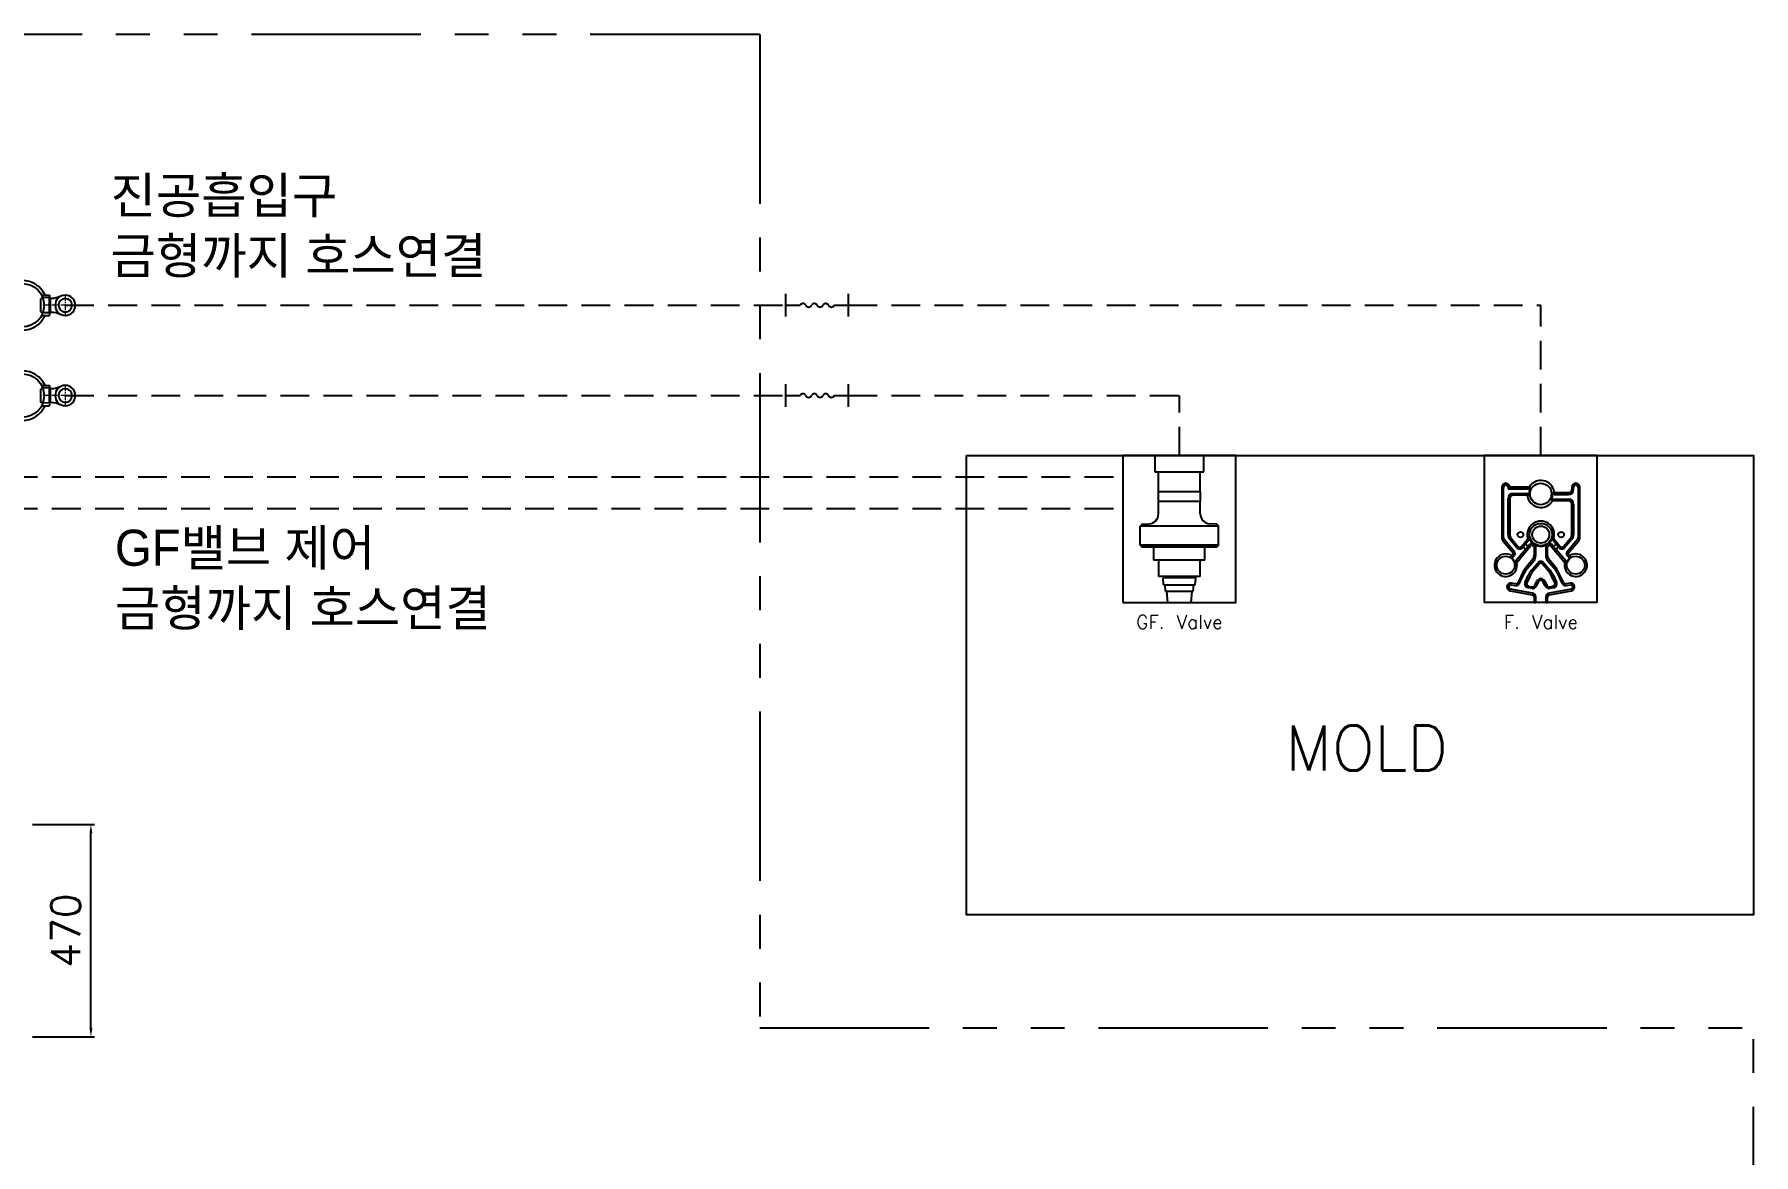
# Model space of a CAD drawing. Header units: millimetres. Extents: x 92843 to 114843, y 2721 to 9158.
# Drawn here: x 96037 to 99843, y 6677 to 9158 of the extents above; entities that cross this region are included whole.
import ezdxf
from ezdxf.enums import TextEntityAlignment as Align

# ---------------------------------------------------------------- set-up
doc = ezdxf.new("R2010")
doc.units = ezdxf.units.MM
doc.header["$LTSCALE"] = 10
for name, pattern in [('CENTER', [2, 1.25, -0.25, 0.25, -0.25]), ('DASHED2', [9.525, 6.35, -3.175]), ('PHANTOM', [2.5, 1.25, -0.25, 0.25, -0.25, 0.25, -0.25])]:
    doc.linetypes.add(name, pattern=pattern)
doc.layers.add('CENTER', color=1, linetype='Continuous', lineweight=13)
doc.layers.add('DIM', color=1, linetype='Continuous', lineweight=13)
doc.layers.add('Layer2', color=7, linetype='Continuous')
doc.styles.get("Standard").update_dxf_attribs({"font": 'txt.shx'})
doc.dimstyles.new('STANDARD$0', dxfattribs={"dimscale": 10, "dimtxt": 2.5, "dimasz": 2.5, "dimexe": 1, "dimexo": 1, "dimgap": 1, "dimtad": 1, "dimtoh": 1, "dimdec": 0, "dimzin": 0, "dimdsep": 46, "dimtxsty": 'Standard', "dimcen": 2.5, "dimclrd": 4, "dimclre": 4, "dimclrt": 4, "dimadec": 0, "dimazin": 0, "dimtfac": 1, "dimtdec": 4, "dimtofl": 0, "dimtmove": 2, "dimatfit": 3, "dimfxl": 1, "dimtolj": 1, "dimtzin": 0, "dimarcsym": 0})

# ---------------------------------------------------------------- blocks, each defined once
blk = doc.blocks.new('A$C37C211A4')
at = {"linetype": 'Continuous', "ltscale": 2}
for p, q in [((-22.5, 60), (22.5, 60)), ((-22.5, 42.4), (-22.5, 60)), ((22.5, 42.4), (22.5, 60)), ((-22.5, -42.4), (-22.5, -60)), ((-22.5, -60), (22.5, -60)), ((22.5, -42.4), (22.5, -60))]:
    blk.add_line(p, q, dxfattribs=at)
blk.add_circle((0, 0), 48, dxfattribs=at)
for start, end in [(114.1477, 245.8523), (294.1477, 65.8523)]:
    blk.add_arc((0, 0), 55, start, end, dxfattribs=at)
blk = doc.blocks.new('A$C5AED470C')
at = {"color": 7, "linetype": 'Continuous'}
for p, q in [((-14.9, -33), (-16.9, -35)), ((-16.9, -35), (-16.4, -52)), ((-14.9, -33), (14.9, -33)), ((14.9, -31.5), (14.9, -33)), ((14.9, -33), (16.9, -35)), ((16.9, -35), (16.4, -52)), ((-16.4, -52), (-14.2, -54)), ((-14.2, -54), (14.2, -54)), ((16.4, -52), (14.2, -54))]:
    blk.add_line(p, q, dxfattribs=at)
at = {"linetype": 'Continuous', "ltscale": 2}
blk.add_line((-16.9, -35), (16.9, -35), dxfattribs=at)
blk.add_circle((0, 0), 22.5, dxfattribs=at)
at = {"color": 7, "linetype": 'Continuous'}
blk.add_circle((0, 0), 15.1, dxfattribs=at)
at = {"linetype": 'Continuous', "ltscale": 2}
for centre, start, end in [((-64.9, -32.4), 1, 26.5261), ((64.9, -32.4), 153.4739, 179)]:
    blk.add_arc(centre, 50, start, end, dxfattribs=at)
at = {"layer": 'CENTER', "color": 1, "linetype": 'CENTER'}
for p, q in [((22.5, 0), (-22.5, 0)), ((0, 22.5), (0, -54))]:
    blk.add_line(p, q, dxfattribs=at)
blk = doc.blocks.new('*D62')
at = {"layer": 'Defpoints', "color": 0, "linetype": 'Continuous', "ltscale": 2, "transparency": 16777216}
for p in [(96022.7, 7408.4), (96162.2, 7408.4), (96022.7, 6938.4)]:
    blk.add_point(p, dxfattribs=at)
at = {"layer": 'DIM', "color": 0, "linetype": 'Continuous', "lineweight": -2, "ltscale": 2, "transparency": 16777216}
for p, q in [((96032.7, 7408.4), (96170.2, 7408.4)), ((96162.2, 6957.6), (96162.2, 7389.2)), ((96032.7, 6938.4), (96170.2, 6938.4))]:
    blk.add_line(p, q, dxfattribs=at)
at = {"layer": 'DIM', "color": 0, "linetype": 'Continuous', "ltscale": 2, "transparency": 16777216}
for points in [[(96159, 7389.2), (96165.4, 7389.2), (96162.2, 7408.4)], [(96159, 6957.6), (96165.4, 6957.6), (96162.2, 6938.4)]]:
    blk.add_solid(points, dxfattribs=at)
at = {"layer": 'DIM', "color": 0, "linetype": 'Continuous', "ltscale": 2, "transparency": 16777216, "insert": (96106.2, 7173.4), "char_height": 64, "attachment_point": 5, "rotation": 90}
blk.add_mtext('\\A1;470', dxfattribs=at)
blk = doc.blocks.new('A$C7B704042')
for p, q in [((0, 1.2), (10, 1.2)), ((34, 1.2), (44, 1.2))]:
    blk.add_line(p, q)
for centre, start, end in [((12, 0.2), 26.8668, 153.1332), ((16, 2.2), 206.8668, 333.1332), ((20, 0.2), 26.8668, 153.1332), ((24, 2.2), 206.8668, 333.1332), ((28, 0.2), 26.8668, 153.1332), ((32, 2.2), 206.8668, 333.1332)]:
    blk.add_arc(centre, 2.24, start, end)

msp = doc.modelspace()

# ---------------------------------------------------------------- linework, layer by layer
at = {"linetype": 'Continuous', "ltscale": 2}
for p, q in [((97700.7, 8533.4), (97700.7, 8583.4)), ((97839.3, 8533.4), (97839.3, 8583.4)), ((97700.7, 8333.4), (97700.7, 8383.4)), ((97839.3, 8333.4), (97839.3, 8383.4))]:
    msp.add_line(p, q, dxfattribs=at)
at = {"linetype": 'DASHED2'}
for p, q in [((96105.5, 8558.4), (97700.7, 8558.4)), ((97839.3, 8558.4), (99371.8, 8558.4)), ((99371.8, 8225.5), (99371.8, 8558.4)), ((96105.5, 8358.4), (97700.7, 8358.4)), ((97839.3, 8358.4), (98571.8, 8358.4)), ((98571.8, 8225.5), (98571.8, 8358.4))]:
    msp.add_line(p, q, dxfattribs=at)
for p, q in [((98626.1, 8225.5), (98517.5, 8225.5)), ((98517.5, 8225.5), (98517.5, 8189.3)), ((98626.1, 8189.3), (98626.1, 8225.5)), ((98517.5, 8189.3), (98626.1, 8189.3)), ((98525.5, 8145.9), (98525.5, 8189.3)), ((98618.1, 8145.9), (98618.1, 8189.3)), ((98525.5, 8145.9), (98618.1, 8145.9)), ((98525.5, 8124.2), (98525.5, 8145.9)), ((98525.5, 8145.9), (98618.1, 8145.9)), ((98618.1, 8145.9), (98618.1, 8124.2)), ((99285.6, 8155.5), (99285.6, 8044.2)), ((99289.4, 8044.2), (99289.4, 8155.5)), ((99303.1, 8155.5), (99299.3, 8151.7)), ((99299.3, 8155.5), (99299.3, 8151.7)), ((99299.3, 8151.7), (99344.4, 8151.7)), ((99344.4, 8155.5), (99303.1, 8155.5)), ((99440.6, 8155.5), (99440.6, 8150.5)), ((99444.4, 8150.5), (99444.4, 8155.5)), ((99454.3, 8155.5), (99454.3, 8044.2)), ((99458.1, 8044.2), (99458.1, 8155.5)), ((98525.5, 8096.2), (98525.5, 8124.2)), ((98618.1, 8124.2), (98525.5, 8124.2)), ((98618.1, 8096.2), (98618.1, 8124.2)), ((99299.3, 8050.6), (99299.3, 8130.5)), ((99303.1, 8130.5), (99303.1, 8050.6)), ((99310.6, 8141.8), (99339.7, 8141.8)), ((99339.7, 8138), (99310.6, 8138)), ((99399.2, 8129.3), (99433.1, 8129.3)), ((99433.1, 8125.5), (99399.2, 8125.5)), ((99433.1, 8143), (99403.9, 8143)), ((99403.9, 8139.2), (99433.1, 8139.2)), ((99440.6, 8050.6), (99440.6, 8118)), ((99444.4, 8118), (99444.4, 8050.6)), ((98489.3, 8073.7), (98485, 8069.2)), ((98485, 8027.2), (98485, 8069.2)), ((98658.7, 8069.2), (98485, 8069.2)), ((98489.3, 8073.7), (98504.9, 8074.5)), ((98654.3, 8073.7), (98638.8, 8074.5)), ((98654.3, 8073.7), (98658.7, 8069.2)), ((98658.7, 8027.2), (98658.7, 8069.2)), ((99288.5, 8036.2), (99310.7, 8009.8)), ((99313.6, 8012.2), (99291.4, 8038.6)), ((99318.3, 8021.9), (99303.1, 8040.1)), ((99306, 8042.5), (99321.2, 8024.4)), ((99328.9, 8024.4), (99342.3, 8040.4)), ((99337.6, 8029.9), (99344.8, 8038.4)), ((99398.9, 8038.4), (99406, 8029.9)), ((99401.3, 8040.4), (99414.7, 8024.4)), ((99422.4, 8024.4), (99437.6, 8042.5)), ((99440.5, 8040.1), (99425.3, 8021.9)), ((99452.2, 8038.6), (99430.1, 8012.2)), ((99433, 8009.8), (99455.1, 8036.2)), ((98485, 8027.2), (98489.3, 8022.8)), ((98658.7, 8027.2), (98485, 8027.2)), ((98515.4, 7993.9), (98515.4, 8022.8)), ((98526.2, 7957.7), (98526.2, 7993.9)), ((98617.4, 7957.7), (98617.4, 7993.9)), ((98628.3, 7993.9), (98628.3, 8022.8)), ((98658.7, 8027.2), (98654.3, 8022.8)), ((99310.7, 8006.5), (99309.5, 8005.2)), ((99312.4, 8002.8), (99313.6, 8004.1)), ((99338, 8017.8), (99316.5, 7992.2)), ((99319.4, 7989.7), (99350.1, 8026.3)), ((99333.1, 8023.6), (99331.8, 8021.9)), ((99337.6, 8029.9), (99333.1, 8023.6)), ((99338, 8017.8), (99333.1, 8023.6)), ((99343.3, 8023.1), (99337.6, 8029.9)), ((99338, 8017.8), (99343.3, 8023.1)), ((99353.9, 7995.8), (99339.3, 7978.5)), ((99342.2, 7976), (99356.8, 7993.4)), ((99347.7, 8028.4), (99343.3, 8023.1)), ((99356.8, 8023.1), (99356.8, 8003.9)), ((99360.6, 8003.9), (99360.6, 8023.1)), ((99383, 8023.1), (99383, 8003.9)), ((99386.8, 8003.9), (99386.8, 8023.1)), ((99386.8, 7993.4), (99401.4, 7976)), ((99404.3, 7978.5), (99389.7, 7995.8)), ((99393.5, 8026.3), (99424.2, 7989.7)), ((99400.3, 8023.1), (99396, 8028.4)), ((99406, 8029.9), (99400.3, 8023.1)), ((99400.3, 8023.1), (99405.6, 8017.8)), ((99410.5, 8023.6), (99405.6, 8017.8)), ((99427.2, 7992.2), (99405.6, 8017.8)), ((99410.5, 8023.6), (99406, 8029.9)), ((99411.8, 8021.9), (99410.5, 8023.6)), ((99430.1, 8004.1), (99431.2, 8002.8)), ((99434.1, 8005.2), (99433, 8006.5)), ((98537.1, 7955.5), (98535.7, 7954.1)), ((98537.1, 7955.5), (98606.5, 7955.5)), ((98606.5, 7955.5), (98607.9, 7954.1)), ((99332.3, 7967.5), (99321.6, 7944.5)), ((99325, 7942.9), (99335.7, 7965.9)), ((99337.1, 7945.4), (99343.8, 7959.6)), ((99347.2, 7958), (99340.6, 7943.8)), ((99351.3, 7971.4), (99365.1, 7987.9)), ((99368, 7985.4), (99354.2, 7969)), ((99389.4, 7969), (99375.6, 7985.4)), ((99378.5, 7987.9), (99392.3, 7971.4)), ((99403.1, 7943.8), (99396.4, 7958)), ((99399.9, 7959.6), (99406.5, 7945.4)), ((99407.9, 7965.9), (99418.6, 7942.9)), ((99422, 7944.5), (99411.3, 7967.5)), ((98536.7, 7939.6), (98535.7, 7954.1)), ((98536.7, 7939.6), (98606.9, 7939.6)), ((98541.1, 7925.1), (98540, 7939.6)), ((98541.1, 7925.1), (98602.6, 7925.1)), ((98546.5, 7900.5), (98544.3, 7925.1)), ((98599.3, 7925.1), (98597.1, 7900.5)), ((98602.6, 7925.1), (98603.7, 7939.6)), ((98606.9, 7939.6), (98607.9, 7954.1)), ((99304, 7926), (99352.7, 7917.5)), ((99353.3, 7921.2), (99304.7, 7929.8)), ((99306.4, 7939.5), (99315.5, 7937.9)), ((99316.2, 7941.7), (99307.1, 7943.3)), ((99352.4, 7931.4), (99343.6, 7933)), ((99344.2, 7936.7), (99353, 7935.2)), ((99358.4, 7938), (99362.7, 7947.2)), ((99366.2, 7945.6), (99361.9, 7936.4)), ((99381.7, 7936.4), (99377.4, 7945.6)), ((99380.9, 7947.2), (99385.2, 7938)), ((99438.9, 7929.8), (99390.3, 7921.2)), ((99390.6, 7935.2), (99399.4, 7936.7)), ((99390.9, 7917.5), (99439.6, 7926)), ((99400.1, 7933), (99391.2, 7931.4)), ((99436.5, 7943.3), (99427.4, 7941.7)), ((99428.1, 7937.9), (99437.2, 7939.5)), ((98546.5, 7900.5), (98597.1, 7900.5)), ((99496.8, 7900.5), (99246.8, 7900.5)), ((99356.8, 7912.5), (99356.8, 7900.5)), ((99356.8, 7900.5), (99360.6, 7900.5)), ((99360.6, 7900.5), (99360.6, 7912.5)), ((99383, 7900.5), (99360.6, 7900.5)), ((99383, 7912.5), (99383, 7900.5)), ((99383, 7900.5), (99386.8, 7900.5)), ((99386.8, 7900.5), (99386.8, 7912.5))]:
    msp.add_line(p, q)
at = {"extrusion": (-1, 4.44089e-16, -2.22045e-16)}
for p, q in [((99496.8, 8225.5), (99246.8, 8225.5)), ((99246.8, 8225.5), (99246.8, 7900.5)), ((99496.8, 7900.5), (99496.8, 8225.5))]:
    msp.add_line(p, q, dxfattribs=at)
at = {"color": 8, "linetype": 'DASHED2'}
for p, q in [((95980.8, 8178.5), (98446.8, 8178.5)), ((95980.8, 8108.6), (98446.8, 8108.6))]:
    msp.add_line(p, q, dxfattribs=at)
at = {"color": 8, "linetype": 'PHANTOM', "ltscale": 30}
for points in [[(97642.7, 9158.4), (92842.7, 9158.4), (92842.7, 4158.4), (99842.7, 4158.4), (99842.7, 6958.4)], [(97642.7, 9158.4), (97642.7, 6958.4), (99842.7, 6958.4)]]:
    msp.add_lwpolyline(points, dxfattribs=at)
at = {"ltscale": 2}
msp.add_lwpolyline([(98100.7, 8225.5), (99842.9, 8225.5), (99842.9, 7208.4), (98100.7, 7208.4)], close=True, dxfattribs=at)
msp.add_lwpolyline([(98446.8, 7900.5), (98696.8, 7900.5), (98696.8, 8225.5), (98446.8, 8225.5)], close=True)
for points in [[(98618.1, 8124.2), (98525.5, 8124.2)], [(98654.3, 8022.8), (98489.3, 8022.8)], [(98628.3, 7993.9), (98515.4, 7993.9)], [(98617.4, 7957.7), (98526.2, 7957.7)]]:
    msp.add_lwpolyline(points)
for centre, radius in [((99371.8, 8140.5), 23.8), ((99371.8, 8050.5), 24.9), ((99371.8, 8050.5), 18.8), ((99326.8, 8050.5), 6.25), ((99416.8, 8050.5), 6.25), ((99294.3, 7982.8), 19.9), ((99449.3, 7982.8), 19.9)]:
    msp.add_circle(centre, radius)
for centre, radius, start, end in [((99294.3, 8155.5), 8.75, 0, 180), ((99294.3, 8155.5), 4.95, 0, 180), ((99344.4, 8158), 2.5, 270, 327.421), ((99344.4, 8158), 6.3, 270, 327.421), ((99371.8, 8140.5), 26.2, 147.421, 188.8499), ((99371.8, 8140.5), 30, 8.8499, 147.421), ((99371.8, 8140.5), 26.2, 327.421, 8.8499), ((99403.9, 8145.5), 6.3, 188.8499, 270), ((99403.9, 8145.5), 2.5, 188.8499, 270), ((99433.1, 8150.5), 7.5, 270, 0), ((99433.1, 8150.5), 11.3, 270, 0), ((99449.3, 8155.5), 8.75, 0, 180), ((99449.3, 8155.5), 4.95, 0, 180), ((99310.6, 8130.5), 11.3, 90, 180), ((99310.6, 8130.5), 7.5, 90, 180), ((99339.7, 8135.5), 6.3, 8.8499, 90), ((99339.7, 8135.5), 2.5, 8.8499, 90), ((99371.8, 8140.5), 30, 188.8499, 327.421), ((99399.2, 8123), 6.3, 90, 147.421), ((99399.2, 8123), 2.5, 90, 147.421), ((99433.1, 8118), 11.3, 0, 90), ((99433.1, 8118), 7.5, 0, 90), ((98503.8, 8096.2), 21.7, 272.8624, 0), ((98639.8, 8096.2), 21.7, 180, 267.1376), ((99371.8, 8050.5), 30, 344.9314, 195.0686), ((99298.1, 8044.2), 12.5, 180, 220), ((99298.1, 8044.2), 8.7, 180, 220), ((99315.6, 8050.6), 16.3, 180, 220), ((99315.6, 8050.6), 12.5, 180, 220), ((99340.4, 8042), 2.5, 320, 15.0686), ((99340.4, 8042), 5.66, 320, 15.0686), ((99371.8, 8050.5), 26.8, 195.0686, 232.4524), ((99352, 8024.7), 5.66, 52.4524, 140), ((99371.8, 8050.5), 26.8, 307.5476, 344.9314), ((99391.6, 8024.7), 5.66, 40, 127.5476), ((99403.2, 8042), 5.66, 164.9314, 220), ((99403.2, 8042), 2.5, 164.9314, 220), ((99428.1, 8050.6), 12.5, 320, 0), ((99428.1, 8050.6), 16.3, 320, 0), ((99445.6, 8044.2), 8.7, 320, 0), ((99445.6, 8044.2), 12.5, 320, 0), ((99294.3, 7982.8), 25, 61.0428, 11.1974), ((99307.6, 8006.8), 6.3, 241.0428, 320), ((99294.3, 7982.8), 21.2, 11.1974, 61.0428), ((99307.6, 8006.8), 2.5, 241.0428, 320), ((99308.7, 8008.2), 2.5, 320, 40), ((99308.7, 8008.2), 6.3, 320, 40), ((99325.1, 8027.6), 8.8, 220, 320), ((99325.1, 8027.6), 5, 220, 320), ((99352, 8024.7), 2.5, 52.4524, 140), ((99371.8, 8050.5), 30, 232.4524, 237.421), ((99344.3, 8003.9), 12.5, 320, 0), ((99354.3, 8023.1), 2.5, 0, 57.421), ((99344.3, 8003.9), 16.3, 320, 0), ((99354.3, 8023.1), 6.3, 0, 57.421), ((99371.8, 8050.5), 26.2, 237.421, 302.579), ((99389.3, 8023.1), 6.3, 122.579, 180), ((99399.3, 8003.9), 16.3, 180, 220), ((99389.3, 8023.1), 2.5, 122.579, 180), ((99399.3, 8003.9), 12.5, 180, 220), ((99371.8, 8050.5), 30, 302.579, 307.5476), ((99391.6, 8024.7), 2.5, 40, 127.5476), ((99418.6, 8027.6), 8.8, 220, 320), ((99418.6, 8027.6), 5, 220, 320), ((99449.3, 7982.8), 25, 168.8026, 118.9572), ((99449.3, 7982.8), 21.2, 118.9572, 168.8026), ((99434.9, 8008.2), 6.3, 140, 220), ((99436, 8006.8), 6.3, 220, 298.9572), ((99434.9, 8008.2), 2.5, 140, 220), ((99436, 8006.8), 2.5, 220, 298.9572), ((98541.8, 7959.8), 4.34, 270, 330.6422), ((98601.9, 7959.8), 4.34, 209.3578, 270), ((99321.3, 7988.1), 6.3, 140, 191.1974), ((99321.3, 7988.1), 2.5, 140, 191.1974), ((99377.6, 7946.3), 50, 140, 155), ((99377.6, 7946.3), 46.2, 140, 155), ((99392.5, 7936.9), 53.8, 140, 155), ((99392.5, 7936.9), 50, 140, 155), ((99371.8, 7982.2), 8.8, 40, 140), ((99371.8, 7982.2), 5, 40, 140), ((99351.1, 7936.9), 50, 25, 40), ((99351.1, 7936.9), 53.8, 25, 40), ((99366, 7946.3), 46.2, 25, 40), ((99366, 7946.3), 50, 25, 40), ((99422.3, 7988.1), 2.5, 348.8026, 40), ((99422.3, 7988.1), 6.3, 348.8026, 40), ((99305.6, 7934.7), 8.75, 80, 260), ((99305.6, 7934.7), 4.95, 80, 260), ((99317.1, 7946.6), 8.8, 260, 335), ((99317.1, 7946.6), 5, 260, 335), ((99345.1, 7941.7), 8.8, 155, 260), ((99345.1, 7941.7), 5, 155, 260), ((99353.9, 7940.1), 8.8, 260, 335), ((99351.8, 7912.5), 5, 0, 80), ((99353.9, 7940.1), 5, 260, 335), ((99351.8, 7912.5), 8.8, 0, 80), ((99371.8, 7943), 10, 25, 155), ((99371.8, 7943), 6.2, 25, 155), ((99389.7, 7940.1), 8.8, 205, 280), ((99391.8, 7912.5), 8.8, 100, 180), ((99389.7, 7940.1), 5, 205, 280), ((99391.8, 7912.5), 5, 100, 180), ((99398.5, 7941.7), 5, 280, 25), ((99398.5, 7941.7), 8.8, 280, 25), ((99426.6, 7946.6), 8.8, 205, 280), ((99426.6, 7946.6), 5, 205, 280), ((99438.1, 7934.7), 8.75, 280, 100), ((99438.1, 7934.7), 4.95, 280, 100)]:
    msp.add_arc(centre, radius, start, end)

# ---------------------------------------------------------------- block references
at = {"linetype": 'Continuous', "ltscale": 2, "rotation": 270}
for p in [(96010.5, 8558.4), (96010.5, 8358.4)]:
    msp.add_blockref('A$C37C211A4', p, dxfattribs=at)
at = {"linetype": 'Continuous', "ltscale": 2, "xscale": -1, "rotation": 270}
for p in [(96105.5, 8558.4), (96105.5, 8358.4)]:
    msp.add_blockref('A$C5AED470C', p, dxfattribs=at)
at = {"xscale": 3.149999999994179, "yscale": 3.150000000001455, "zscale": 3.150000000000002}
for p in [(97700.7, 8554.6), (97700.7, 8354.6)]:
    msp.add_blockref('A$C7B704042', p, dxfattribs=at)

# ---------------------------------------------------------------- texts
at = {"char_height": 80, "attachment_point": 1}
for s, insert in [('{\\fGulim|b0|i0|c129|p50;진공흡입구\\P금형까지 호스연결}', (96205.6, 8841.7)), ('{\\fGulim|b0|i0|c129|p50;GF밸브 제어\\P금형까지 호스연결}', (96215.4, 8061.4))]:
    msp.add_mtext_dynamic_manual_height_columns(s, width=1738.185, gutter_width=12.5, heights=[0], dxfattribs=dict(at, insert=insert))
at = {"layer": 'Layer2'}
for s, p in [('GF. Valve', (98571.8, 7871.9)), ('F. Valve', (99371.8, 7871.9))]:
    msp.add_text(s, height=30, dxfattribs=at).set_placement(p, align=Align.TOP_CENTER)
msp.add_text('MOLD', height=100, dxfattribs=at).set_placement((99166.6, 7528.1), align=Align.RIGHT)

# ---------------------------------------------------------------- dimensions: what is measured, and where the dimension line sits
at = {"layer": 'DIM', "linetype": 'Continuous', "ltscale": 2}
dim = msp.add_linear_dim(base=(96162.2, 7408.4), p1=(96022.7, 6938.4), p2=(96022.7, 7408.4), angle=90, dimstyle='STANDARD$0', override={"dimscale": 160, "dimtxt": 0.4, "dimasz": 0.12, "dimexe": 0.05, "dimexo": 0.0625, "dimgap": 0.15, "dimcen": 0.08, "dimclrd": 0, "dimclre": 0, "dimclrt": 0, "dimtdec": 0, "dimtmove": 0}, dxfattribs=at)
dim.commit()
dim.dimension.update_dxf_attribs({"geometry": '*D62', "text_midpoint": (96106.2, 7173.4)})

doc.saveas('drawing.dxf')
